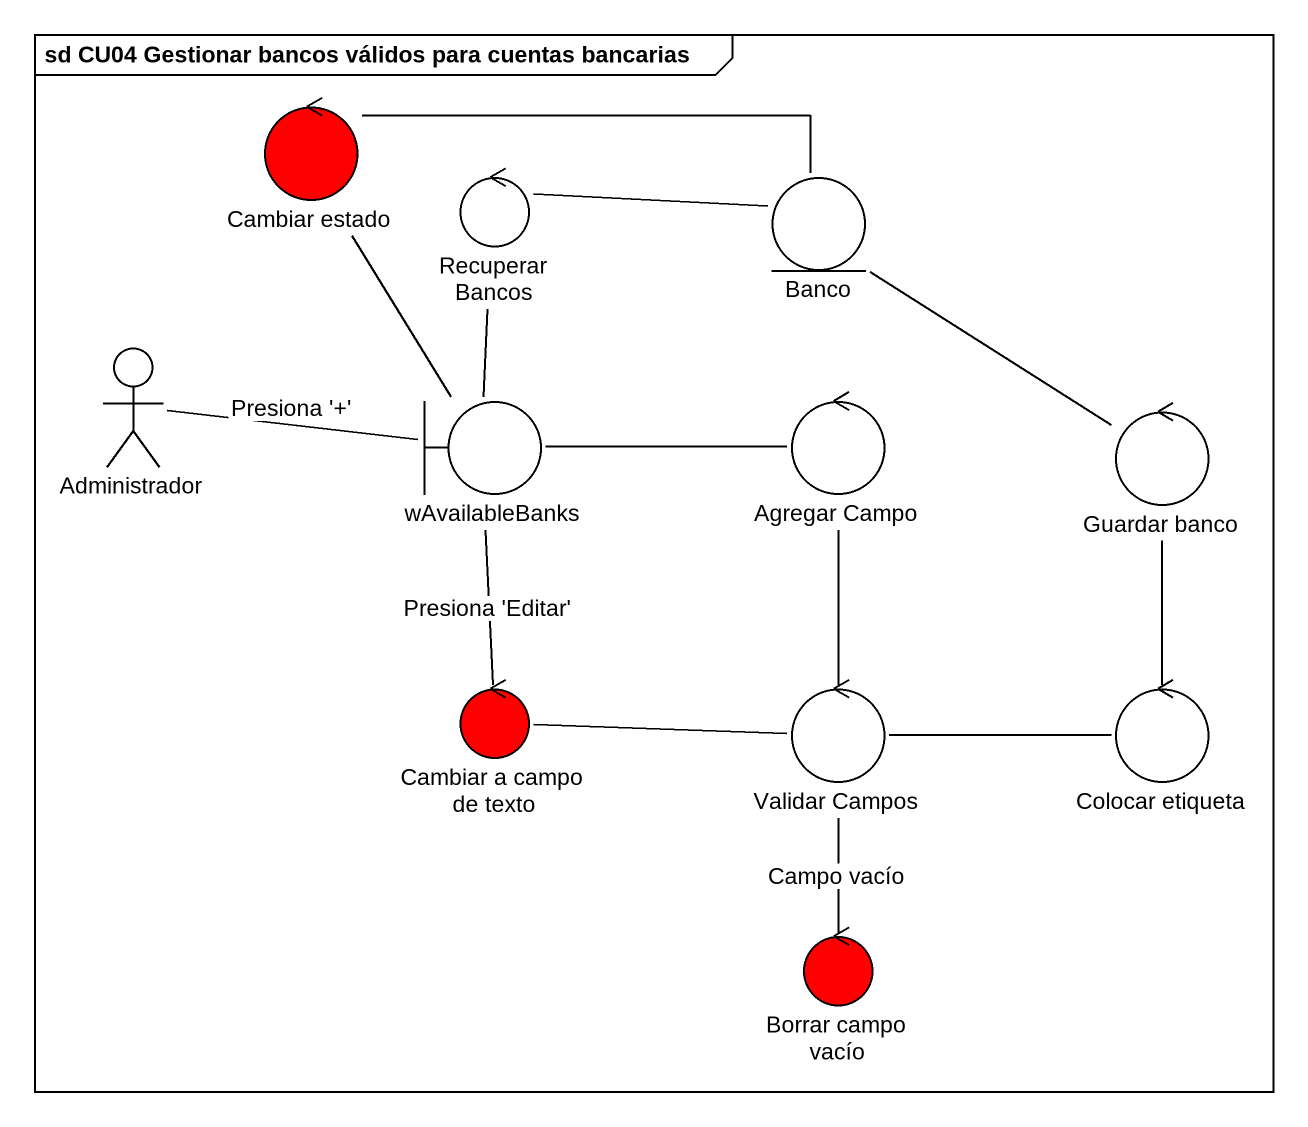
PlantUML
@startuml
mainframe sd CU04 Gestionar bancos válidos para cuentas bancarias
control "Cambiar estado" as Cambiar_estado #FF0000
control "Recuperar Bancos" as Recuperar_Bancos
entity Banco
actor Administrador
boundary wAvailableBanks
control "Agregar Campo" as Agregar_Campo
control "Guardar banco" as Guardar_banco
control "Cambiar a campo de texto" as Cambiar_a_campo_de_texto #FF0000
control "Validar Campos" as Validar_Campos
control "Colocar etiqueta" as Colocar_etiqueta
control "Borrar campo vacío" as Borrar_campo_vacío #FF0000
Cambiar_estado -right- Banco
Recuperar_Bancos -right- Banco
Administrador -right- wAvailableBanks : Presiona '+'
wAvailableBanks -up- Cambiar_estado
wAvailableBanks -up- Recuperar_Bancos
wAvailableBanks -- Cambiar_a_campo_de_texto : Presiona 'Editar'
Agregar_Campo -left- wAvailableBanks
Agregar_Campo -- Validar_Campos
Guardar_banco -up- Banco
Cambiar_a_campo_de_texto -right- Validar_Campos
Validar_Campos -right- Colocar_etiqueta
Validar_Campos -- Borrar_campo_vacío : Campo vacío
Colocar_etiqueta -up- Guardar_banco
@enduml
